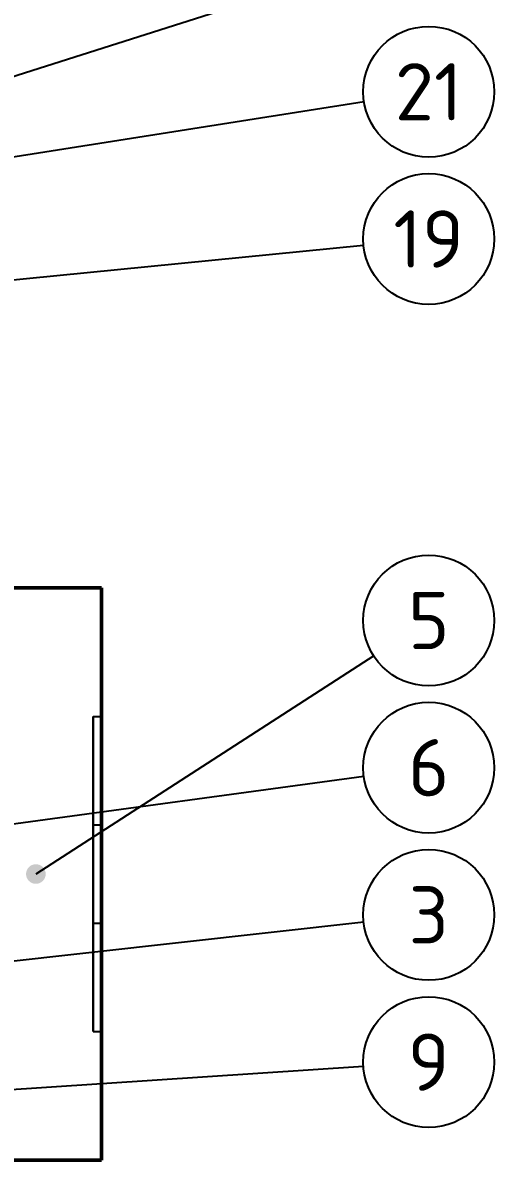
# Model space of a CAD drawing. Header units: millimetres. Extents: x 0 to 594, y 0 to 420.
# Drawn here: x 116.7 to 145.5, y 255 to 324.5 of the extents above; entities that cross this region are included whole.
import ezdxf
from ezdxf.enums import TextEntityAlignment as Align

# ---------------------------------------------------------------- set-up
doc = ezdxf.new("R2010")
doc.units = ezdxf.units.MM
doc.linetypes.add('ISO02-TRAZOS', pattern=[3.75, 3, -0.75])
for name, color, linetype, lineweight in [('01-VISIBLE', 7, 'CONTINUOUS', 50), ('02-OCULTA', 4, 'ISO02-TRAZOS', 25), ('06-TEXTO', 7, 'CONTINUOUS', 25), ('08-FINA', 5, 'CONTINUOUS', 25)]:
    doc.layers.add(name, color=color, linetype=linetype, lineweight=lineweight)
doc.styles.add('ISO3098', font='isocpeur.ttf')

msp = doc.modelspace()

# ---------------------------------------------------------------- hatches: boundary and pattern name
at = {"layer": '08-FINA'}
h = msp.add_hatch(color=7, dxfattribs=at)
h.dxf.hatch_style = 1
edge = h.paths.add_edge_path()
edge.add_arc((117.5, 272.5), 0.6, 0, 360)

# ---------------------------------------------------------------- linework, layer by layer
at = {"layer": '01-VISIBLE'}
for p, q in [((114.5, 290), (121.5, 290)), ((114.5, 255), (121.5, 255))]:
    msp.add_line(p, q, dxfattribs=at)
msp.add_lwpolyline([(121.5, 290), (121.5, 289.912), (121.5, 289.825), (121.5, 289.737), (121.5, 289.65), (121.5, 289.562), (121.5, 289.475), (121.5, 289.387), (121.5, 289.3), (121.5, 289.212), (121.5, 289.125), (121.5, 289.037), (121.5, 288.95), (121.5, 288.862), (121.5, 288.775), (121.5, 288.687), (121.5, 288.6), (121.5, 288.512), (121.5, 288.425), (121.5, 288.337), (121.5, 288.25), (121.5, 288.162), (121.5, 288.075), (121.5, 287.987), (121.5, 287.9), (121.5, 287.812), (121.5, 287.725), (121.5, 287.637), (121.5, 287.55), (121.5, 287.462), (121.5, 287.375), (121.5, 287.287), (121.5, 287.2), (121.5, 287.112), (121.5, 287.025), (121.5, 286.937), (121.5, 286.85), (121.5, 286.762), (121.5, 286.675), (121.5, 286.587), (121.5, 286.5), (121.5, 286.412), (121.5, 286.325), (121.5, 286.237), (121.5, 286.15), (121.5, 286.062), (121.5, 285.975), (121.5, 285.887), (121.5, 285.8), (121.5, 285.712), (121.5, 285.625), (121.5, 285.537), (121.5, 285.45), (121.5, 285.362), (121.5, 285.275), (121.5, 285.187), (121.5, 285.1), (121.5, 285.012), (121.5, 284.925), (121.5, 284.837), (121.5, 284.75), (121.5, 284.662), (121.5, 284.575), (121.5, 284.487), (121.5, 284.4), (121.5, 284.312), (121.5, 284.225), (121.5, 284.137), (121.5, 284.05), (121.5, 283.962), (121.5, 283.875), (121.5, 283.787), (121.5, 283.7), (121.5, 283.612), (121.5, 283.525), (121.5, 283.437), (121.5, 283.35), (121.5, 283.262), (121.5, 283.175), (121.5, 283.087), (121.5, 283), (121.5, 282.912), (121.5, 282.825), (121.5, 282.737), (121.5, 282.65), (121.5, 282.562), (121.5, 282.475), (121.5, 282.387), (121.5, 282.3), (121.5, 282.212), (121.5, 282.125), (121.5, 282.037), (121.5, 281.95), (121.5, 281.862), (121.5, 281.775), (121.5, 281.687), (121.5, 281.6), (121.5, 281.512), (121.5, 281.425), (121.5, 281.337), (121.5, 281.25), (121.5, 281.162), (121.5, 281.075), (121.5, 280.987), (121.5, 280.9), (121.5, 280.812), (121.5, 280.725), (121.5, 280.637), (121.5, 280.55), (121.5, 280.462), (121.5, 280.375), (121.5, 280.287), (121.5, 280.2), (121.5, 280.112), (121.5, 280.025), (121.5, 279.937), (121.5, 279.85), (121.5, 279.762), (121.5, 279.675), (121.5, 279.587), (121.5, 279.5), (121.5, 279.412), (121.5, 279.325), (121.5, 279.237), (121.5, 279.15), (121.5, 279.062), (121.5, 278.975), (121.5, 278.887), (121.5, 278.8), (121.5, 278.712), (121.5, 278.625), (121.5, 278.537), (121.5, 278.45), (121.5, 278.362), (121.5, 278.275), (121.5, 278.187), (121.5, 278.1), (121.5, 278.012), (121.5, 277.925), (121.5, 277.837), (121.5, 277.75), (121.5, 277.662), (121.5, 277.575), (121.5, 277.487), (121.5, 277.4), (121.5, 277.312), (121.5, 277.225), (121.5, 277.137), (121.5, 277.05), (121.5, 276.962), (121.5, 276.875), (121.5, 276.787), (121.5, 276.7), (121.5, 276.612), (121.5, 276.525), (121.5, 276.437), (121.5, 276.35), (121.5, 276.262), (121.5, 276.175), (121.5, 276.087), (121.5, 276), (121.5, 275.912), (121.5, 275.825), (121.5, 275.737), (121.5, 275.65), (121.5, 275.562), (121.5, 275.475), (121.5, 275.387), (121.5, 275.3), (121.5, 275.212), (121.5, 275.125), (121.5, 275.037), (121.5, 274.95), (121.5, 274.862), (121.5, 274.775), (121.5, 274.687), (121.5, 274.6), (121.5, 274.512), (121.5, 274.425), (121.5, 274.337), (121.5, 274.25), (121.5, 274.162), (121.5, 274.075), (121.5, 273.987), (121.5, 273.9), (121.5, 273.812), (121.5, 273.725), (121.5, 273.637), (121.5, 273.55), (121.5, 273.462), (121.5, 273.375), (121.5, 273.287), (121.5, 273.2), (121.5, 273.112), (121.5, 273.025), (121.5, 272.937), (121.5, 272.85), (121.5, 272.762), (121.5, 272.675), (121.5, 272.587), (121.5, 272.5), (121.5, 272.412), (121.5, 272.325), (121.5, 272.237), (121.5, 272.15), (121.5, 272.062), (121.5, 271.975), (121.5, 271.887), (121.5, 271.8), (121.5, 271.712), (121.5, 271.625), (121.5, 271.537), (121.5, 271.45), (121.5, 271.362), (121.5, 271.275), (121.5, 271.187), (121.5, 271.1), (121.5, 271.012), (121.5, 270.925), (121.5, 270.837), (121.5, 270.75), (121.5, 270.662), (121.5, 270.575), (121.5, 270.487), (121.5, 270.4), (121.5, 270.312), (121.5, 270.225), (121.5, 270.137), (121.5, 270.05), (121.5, 269.962), (121.5, 269.875), (121.5, 269.787), (121.5, 269.7), (121.5, 269.612), (121.5, 269.525), (121.5, 269.437), (121.5, 269.35), (121.5, 269.262), (121.5, 269.175), (121.5, 269.087), (121.5, 269), (121.5, 268.912), (121.5, 268.825), (121.5, 268.737), (121.5, 268.65), (121.5, 268.562), (121.5, 268.475), (121.5, 268.387), (121.5, 268.3), (121.5, 268.212), (121.5, 268.125), (121.5, 268.037), (121.5, 267.95), (121.5, 267.862), (121.5, 267.775), (121.5, 267.687), (121.5, 267.6), (121.5, 267.512), (121.5, 267.425), (121.5, 267.337), (121.5, 267.25), (121.5, 267.162), (121.5, 267.075), (121.5, 266.987), (121.5, 266.9), (121.5, 266.812), (121.5, 266.725), (121.5, 266.637), (121.5, 266.55), (121.5, 266.462), (121.5, 266.375), (121.5, 266.287), (121.5, 266.2), (121.5, 266.112), (121.5, 266.025), (121.5, 265.937), (121.5, 265.85), (121.5, 265.762), (121.5, 265.675), (121.5, 265.587), (121.5, 265.5), (121.5, 265.412), (121.5, 265.325), (121.5, 265.237), (121.5, 265.15), (121.5, 265.062), (121.5, 264.975), (121.5, 264.887), (121.5, 264.8), (121.5, 264.712), (121.5, 264.625), (121.5, 264.537), (121.5, 264.45), (121.5, 264.362), (121.5, 264.275), (121.5, 264.187), (121.5, 264.1), (121.5, 264.012), (121.5, 263.925), (121.5, 263.837), (121.5, 263.75), (121.5, 263.662), (121.5, 263.575), (121.5, 263.487), (121.5, 263.4), (121.5, 263.312), (121.5, 263.225), (121.5, 263.137), (121.5, 263.05), (121.5, 262.962), (121.5, 262.875), (121.5, 262.787), (121.5, 262.7), (121.5, 262.612), (121.5, 262.525), (121.5, 262.437), (121.5, 262.35), (121.5, 262.262), (121.5, 262.175), (121.5, 262.087), (121.5, 262), (121.5, 261.912), (121.5, 261.825), (121.5, 261.737), (121.5, 261.65), (121.5, 261.562), (121.5, 261.475), (121.5, 261.387), (121.5, 261.3), (121.5, 261.212), (121.5, 261.125), (121.5, 261.037), (121.5, 260.95), (121.5, 260.862), (121.5, 260.775), (121.5, 260.687), (121.5, 260.6), (121.5, 260.512), (121.5, 260.425), (121.5, 260.337), (121.5, 260.25), (121.5, 260.162), (121.5, 260.075), (121.5, 259.987), (121.5, 259.9), (121.5, 259.812), (121.5, 259.725), (121.5, 259.637), (121.5, 259.55), (121.5, 259.462), (121.5, 259.375), (121.5, 259.287), (121.5, 259.2), (121.5, 259.112), (121.5, 259.025), (121.5, 258.937), (121.5, 258.85), (121.5, 258.762), (121.5, 258.675), (121.5, 258.587), (121.5, 258.5), (121.5, 258.412), (121.5, 258.325), (121.5, 258.237), (121.5, 258.15), (121.5, 258.062), (121.5, 257.975), (121.5, 257.887), (121.5, 257.8), (121.5, 257.712), (121.5, 257.625), (121.5, 257.537), (121.5, 257.45), (121.5, 257.362), (121.5, 257.275), (121.5, 257.187), (121.5, 257.1), (121.5, 257.012), (121.5, 256.925), (121.5, 256.837), (121.5, 256.75), (121.5, 256.662), (121.5, 256.575), (121.5, 256.487), (121.5, 256.4), (121.5, 256.312), (121.5, 256.225), (121.5, 256.137), (121.5, 256.05), (121.5, 255.962), (121.5, 255.875), (121.5, 255.787), (121.5, 255.7), (121.5, 255.612), (121.5, 255.525), (121.5, 255.437), (121.5, 255.35), (121.5, 255.262), (121.5, 255.175), (121.5, 255.087), (121.5, 255)], dxfattribs=at)
at = {"layer": '02-OCULTA'}
for p, q in [((121, 282.125), (121.5, 282.125)), ((121, 275.5), (121.5, 275.5)), ((121, 269.5), (121.5, 269.5)), ((121, 262.875), (121.5, 262.875))]:
    msp.add_line(p, q, dxfattribs=at)
for points in [[(121.5, 255), (121.5, 255.087), (121.5, 255.175), (121.5, 255.262), (121.5, 255.35), (121.5, 255.437), (121.5, 255.525), (121.5, 255.612), (121.5, 255.7), (121.5, 255.787), (121.5, 255.875), (121.5, 255.962), (121.5, 256.05), (121.5, 256.137), (121.5, 256.225), (121.5, 256.312), (121.5, 256.4), (121.5, 256.487), (121.5, 256.575), (121.5, 256.662), (121.5, 256.75), (121.5, 256.837), (121.5, 256.925), (121.5, 257.012), (121.5, 257.1), (121.5, 257.187), (121.5, 257.275), (121.5, 257.362), (121.5, 257.45), (121.5, 257.537), (121.5, 257.625), (121.5, 257.712), (121.5, 257.8), (121.5, 257.887), (121.5, 257.975), (121.5, 258.062), (121.5, 258.15), (121.5, 258.237), (121.5, 258.325), (121.5, 258.412), (121.5, 258.5), (121.5, 258.587), (121.5, 258.675), (121.5, 258.762), (121.5, 258.85), (121.5, 258.937), (121.5, 259.025), (121.5, 259.112), (121.5, 259.2), (121.5, 259.287), (121.5, 259.375), (121.5, 259.462), (121.5, 259.55), (121.5, 259.637), (121.5, 259.725), (121.5, 259.812), (121.5, 259.9), (121.5, 259.987), (121.5, 260.075), (121.5, 260.162), (121.5, 260.25), (121.5, 260.337), (121.5, 260.425), (121.5, 260.512), (121.5, 260.6), (121.5, 260.687), (121.5, 260.775), (121.5, 260.862), (121.5, 260.95), (121.5, 261.037), (121.5, 261.125), (121.5, 261.212), (121.5, 261.3), (121.5, 261.387), (121.5, 261.475), (121.5, 261.562), (121.5, 261.65), (121.5, 261.737), (121.5, 261.825), (121.5, 261.912), (121.5, 262), (121.5, 262.087), (121.5, 262.175), (121.5, 262.262), (121.5, 262.35), (121.5, 262.437), (121.5, 262.525), (121.5, 262.612), (121.5, 262.7), (121.5, 262.787), (121.5, 262.875), (121.5, 262.962), (121.5, 263.05), (121.5, 263.137), (121.5, 263.225), (121.5, 263.312), (121.5, 263.4), (121.5, 263.487), (121.5, 263.575), (121.5, 263.662), (121.5, 263.75), (121.5, 263.837), (121.5, 263.925), (121.5, 264.012), (121.5, 264.1), (121.5, 264.187), (121.5, 264.275), (121.5, 264.362), (121.5, 264.45), (121.5, 264.537), (121.5, 264.625), (121.5, 264.712), (121.5, 264.8), (121.5, 264.887), (121.5, 264.975), (121.5, 265.062), (121.5, 265.15), (121.5, 265.237), (121.5, 265.325), (121.5, 265.412), (121.5, 265.5), (121.5, 265.587), (121.5, 265.675), (121.5, 265.762), (121.5, 265.85), (121.5, 265.937), (121.5, 266.025), (121.5, 266.112), (121.5, 266.2), (121.5, 266.287), (121.5, 266.375), (121.5, 266.462), (121.5, 266.55), (121.5, 266.637), (121.5, 266.725), (121.5, 266.812), (121.5, 266.9), (121.5, 266.987), (121.5, 267.075), (121.5, 267.162), (121.5, 267.25), (121.5, 267.337), (121.5, 267.425), (121.5, 267.512), (121.5, 267.6), (121.5, 267.687), (121.5, 267.775), (121.5, 267.862), (121.5, 267.95), (121.5, 268.037), (121.5, 268.125), (121.5, 268.212), (121.5, 268.3), (121.5, 268.387), (121.5, 268.475), (121.5, 268.562), (121.5, 268.65), (121.5, 268.737), (121.5, 268.825), (121.5, 268.912), (121.5, 269), (121.5, 269.087), (121.5, 269.175), (121.5, 269.262), (121.5, 269.35), (121.5, 269.437), (121.5, 269.525), (121.5, 269.612), (121.5, 269.7), (121.5, 269.787), (121.5, 269.875), (121.5, 269.962), (121.5, 270.05), (121.5, 270.137), (121.5, 270.225), (121.5, 270.312), (121.5, 270.4), (121.5, 270.487), (121.5, 270.575), (121.5, 270.662), (121.5, 270.75), (121.5, 270.837), (121.5, 270.925), (121.5, 271.012), (121.5, 271.1), (121.5, 271.187), (121.5, 271.275), (121.5, 271.362), (121.5, 271.45), (121.5, 271.537), (121.5, 271.625), (121.5, 271.712), (121.5, 271.8), (121.5, 271.887), (121.5, 271.975), (121.5, 272.062), (121.5, 272.15), (121.5, 272.237), (121.5, 272.325), (121.5, 272.412), (121.5, 272.5), (121.5, 272.587), (121.5, 272.675), (121.5, 272.762), (121.5, 272.85), (121.5, 272.937), (121.5, 273.025), (121.5, 273.112), (121.5, 273.2), (121.5, 273.287), (121.5, 273.375), (121.5, 273.462), (121.5, 273.55), (121.5, 273.637), (121.5, 273.725), (121.5, 273.812), (121.5, 273.9), (121.5, 273.987), (121.5, 274.075), (121.5, 274.162), (121.5, 274.25), (121.5, 274.337), (121.5, 274.425), (121.5, 274.512), (121.5, 274.6), (121.5, 274.687), (121.5, 274.775), (121.5, 274.862), (121.5, 274.95), (121.5, 275.037), (121.5, 275.125), (121.5, 275.212), (121.5, 275.3), (121.5, 275.387), (121.5, 275.475), (121.5, 275.562), (121.5, 275.65), (121.5, 275.737), (121.5, 275.825), (121.5, 275.912), (121.5, 276), (121.5, 276.087), (121.5, 276.175), (121.5, 276.262), (121.5, 276.35), (121.5, 276.437), (121.5, 276.525), (121.5, 276.612), (121.5, 276.7), (121.5, 276.787), (121.5, 276.875), (121.5, 276.962), (121.5, 277.05), (121.5, 277.137), (121.5, 277.225), (121.5, 277.312), (121.5, 277.4), (121.5, 277.487), (121.5, 277.575), (121.5, 277.662), (121.5, 277.75), (121.5, 277.837), (121.5, 277.925), (121.5, 278.012), (121.5, 278.1), (121.5, 278.187), (121.5, 278.275), (121.5, 278.362), (121.5, 278.45), (121.5, 278.537), (121.5, 278.625), (121.5, 278.712), (121.5, 278.8), (121.5, 278.887), (121.5, 278.975), (121.5, 279.062), (121.5, 279.15), (121.5, 279.237), (121.5, 279.325), (121.5, 279.412), (121.5, 279.5), (121.5, 279.587), (121.5, 279.675), (121.5, 279.762), (121.5, 279.85), (121.5, 279.937), (121.5, 280.025), (121.5, 280.112), (121.5, 280.2), (121.5, 280.287), (121.5, 280.375), (121.5, 280.462), (121.5, 280.55), (121.5, 280.637), (121.5, 280.725), (121.5, 280.812), (121.5, 280.9), (121.5, 280.987), (121.5, 281.075), (121.5, 281.162), (121.5, 281.25), (121.5, 281.337), (121.5, 281.425), (121.5, 281.512), (121.5, 281.6), (121.5, 281.687), (121.5, 281.775), (121.5, 281.862), (121.5, 281.95), (121.5, 282.037), (121.5, 282.125), (121.5, 282.212), (121.5, 282.3), (121.5, 282.387), (121.5, 282.475), (121.5, 282.562), (121.5, 282.65), (121.5, 282.737), (121.5, 282.825), (121.5, 282.912), (121.5, 283), (121.5, 283.087), (121.5, 283.175), (121.5, 283.262), (121.5, 283.35), (121.5, 283.437), (121.5, 283.525), (121.5, 283.612), (121.5, 283.7), (121.5, 283.787), (121.5, 283.875), (121.5, 283.962), (121.5, 284.05), (121.5, 284.137), (121.5, 284.225), (121.5, 284.312), (121.5, 284.4), (121.5, 284.487), (121.5, 284.575), (121.5, 284.662), (121.5, 284.75), (121.5, 284.837), (121.5, 284.925), (121.5, 285.012), (121.5, 285.1), (121.5, 285.187), (121.5, 285.275), (121.5, 285.362), (121.5, 285.45), (121.5, 285.537), (121.5, 285.625), (121.5, 285.712), (121.5, 285.8), (121.5, 285.887), (121.5, 285.975), (121.5, 286.062), (121.5, 286.15), (121.5, 286.237), (121.5, 286.325), (121.5, 286.412), (121.5, 286.5), (121.5, 286.587), (121.5, 286.675), (121.5, 286.762), (121.5, 286.85), (121.5, 286.937), (121.5, 287.025), (121.5, 287.112), (121.5, 287.2), (121.5, 287.287), (121.5, 287.375), (121.5, 287.462), (121.5, 287.55), (121.5, 287.637), (121.5, 287.725), (121.5, 287.812), (121.5, 287.9), (121.5, 287.987), (121.5, 288.075), (121.5, 288.162), (121.5, 288.25), (121.5, 288.337), (121.5, 288.425), (121.5, 288.512), (121.5, 288.6), (121.5, 288.687), (121.5, 288.775), (121.5, 288.862), (121.5, 288.95), (121.5, 289.037), (121.5, 289.125), (121.5, 289.212), (121.5, 289.3), (121.5, 289.387), (121.5, 289.475), (121.5, 289.562), (121.5, 289.65), (121.5, 289.737), (121.5, 289.825), (121.5, 289.912), (121.5, 290)], [(121, 282.125), (121, 282.075), (121, 282.025), (121, 281.975), (121, 281.925), (121, 281.875), (121, 281.825), (121, 281.775), (121, 281.725), (121, 281.675), (121, 281.625), (121, 281.575), (121, 281.525), (121, 281.475), (121, 281.425), (121, 281.375), (121, 281.325), (121, 281.275), (121, 281.225), (121, 281.175), (121, 281.125), (121, 281.075), (121, 281.025), (121, 280.975), (121, 280.925), (121, 280.875), (121, 280.825), (121, 280.775), (121, 280.725), (121, 280.675), (121, 280.625), (121, 280.575), (121, 280.525), (121, 280.475), (121, 280.425), (121, 280.375), (121, 280.325), (121, 280.275), (121, 280.225), (121, 280.175), (121, 280.125), (121, 280.075), (121, 280.025), (121, 279.975), (121, 279.925), (121, 279.875), (121, 279.825), (121, 279.775), (121, 279.725), (121, 279.675), (121, 279.625), (121, 279.575), (121, 279.525), (121, 279.475), (121, 279.425), (121, 279.375), (121, 279.325), (121, 279.275), (121, 279.225), (121, 279.175), (121, 279.125), (121, 279.075), (121, 279.025), (121, 278.975), (121, 278.925), (121, 278.875), (121, 278.825), (121, 278.775), (121, 278.725), (121, 278.675), (121, 278.625), (121, 278.575), (121, 278.525), (121, 278.475), (121, 278.425), (121, 278.375), (121, 278.325), (121, 278.275), (121, 278.225), (121, 278.175), (121, 278.125), (121, 278.075), (121, 278.025), (121, 277.975), (121, 277.925), (121, 277.875), (121, 277.825), (121, 277.775), (121, 277.725), (121, 277.675), (121, 277.625), (121, 277.575), (121, 277.525), (121, 277.475), (121, 277.425), (121, 277.375), (121, 277.325), (121, 277.275), (121, 277.225), (121, 277.175), (121, 277.125), (121, 277.075), (121, 277.025), (121, 276.975), (121, 276.925), (121, 276.875), (121, 276.825), (121, 276.775), (121, 276.725), (121, 276.675), (121, 276.625), (121, 276.575), (121, 276.525), (121, 276.475), (121, 276.425), (121, 276.375), (121, 276.325), (121, 276.275), (121, 276.225), (121, 276.175), (121, 276.125), (121, 276.075), (121, 276.025), (121, 275.975), (121, 275.925), (121, 275.875), (121, 275.825), (121, 275.775), (121, 275.725), (121, 275.675), (121, 275.625), (121, 275.575), (121, 275.525), (121, 275.475), (121, 275.425), (121, 275.375), (121, 275.325), (121, 275.275), (121, 275.225), (121, 275.175), (121, 275.125), (121, 275.075), (121, 275.025), (121, 274.975), (121, 274.925), (121, 274.875), (121, 274.825), (121, 274.775), (121, 274.725), (121, 274.675), (121, 274.625), (121, 274.575), (121, 274.525), (121, 274.475), (121, 274.425), (121, 274.375), (121, 274.325), (121, 274.275), (121, 274.225), (121, 274.175), (121, 274.125), (121, 274.075), (121, 274.025), (121, 273.975), (121, 273.925), (121, 273.875), (121, 273.825), (121, 273.775), (121, 273.725), (121, 273.675), (121, 273.625), (121, 273.575), (121, 273.525), (121, 273.475), (121, 273.425), (121, 273.375), (121, 273.325), (121, 273.275), (121, 273.225), (121, 273.175), (121, 273.125), (121, 273.075), (121, 273.025), (121, 272.975), (121, 272.925), (121, 272.875), (121, 272.825), (121, 272.775), (121, 272.725), (121, 272.675), (121, 272.625), (121, 272.575), (121, 272.525), (121, 272.475), (121, 272.425), (121, 272.375), (121, 272.325), (121, 272.275), (121, 272.225), (121, 272.175), (121, 272.125), (121, 272.075), (121, 272.025), (121, 271.975), (121, 271.925), (121, 271.875), (121, 271.825), (121, 271.775), (121, 271.725), (121, 271.675), (121, 271.625), (121, 271.575), (121, 271.525), (121, 271.475), (121, 271.425), (121, 271.375), (121, 271.325), (121, 271.275), (121, 271.225), (121, 271.175), (121, 271.125), (121, 271.075), (121, 271.025), (121, 270.975), (121, 270.925), (121, 270.875), (121, 270.825), (121, 270.775), (121, 270.725), (121, 270.675), (121, 270.625), (121, 270.575), (121, 270.525), (121, 270.475), (121, 270.425), (121, 270.375), (121, 270.325), (121, 270.275), (121, 270.225), (121, 270.175), (121, 270.125), (121, 270.075), (121, 270.025), (121, 269.975), (121, 269.925), (121, 269.875), (121, 269.825), (121, 269.775), (121, 269.725), (121, 269.675), (121, 269.625), (121, 269.575), (121, 269.525), (121, 269.475), (121, 269.425), (121, 269.375), (121, 269.325), (121, 269.275), (121, 269.225), (121, 269.175), (121, 269.125), (121, 269.075), (121, 269.025), (121, 268.975), (121, 268.925), (121, 268.875), (121, 268.825), (121, 268.775), (121, 268.725), (121, 268.675), (121, 268.625), (121, 268.575), (121, 268.525), (121, 268.475), (121, 268.425), (121, 268.375), (121, 268.325), (121, 268.275), (121, 268.225), (121, 268.175), (121, 268.125), (121, 268.075), (121, 268.025), (121, 267.975), (121, 267.925), (121, 267.875), (121, 267.825), (121, 267.775), (121, 267.725), (121, 267.675), (121, 267.625), (121, 267.575), (121, 267.525), (121, 267.475), (121, 267.425), (121, 267.375), (121, 267.325), (121, 267.275), (121, 267.225), (121, 267.175), (121, 267.125), (121, 267.075), (121, 267.025), (121, 266.975), (121, 266.925), (121, 266.875), (121, 266.825), (121, 266.775), (121, 266.725), (121, 266.675), (121, 266.625), (121, 266.575), (121, 266.525), (121, 266.475), (121, 266.425), (121, 266.375), (121, 266.325), (121, 266.275), (121, 266.225), (121, 266.175), (121, 266.125), (121, 266.075), (121, 266.025), (121, 265.975), (121, 265.925), (121, 265.875), (121, 265.825), (121, 265.775), (121, 265.725), (121, 265.675), (121, 265.625), (121, 265.575), (121, 265.525), (121, 265.475), (121, 265.425), (121, 265.375), (121, 265.325), (121, 265.275), (121, 265.225), (121, 265.175), (121, 265.125), (121, 265.075), (121, 265.025), (121, 264.975), (121, 264.925), (121, 264.875), (121, 264.825), (121, 264.775), (121, 264.725), (121, 264.675), (121, 264.625), (121, 264.575), (121, 264.525), (121, 264.475), (121, 264.425), (121, 264.375), (121, 264.325), (121, 264.275), (121, 264.225), (121, 264.175), (121, 264.125), (121, 264.075), (121, 264.025), (121, 263.975), (121, 263.925), (121, 263.875), (121, 263.825), (121, 263.775), (121, 263.725), (121, 263.675), (121, 263.625), (121, 263.575), (121, 263.525), (121, 263.475), (121, 263.425), (121, 263.375), (121, 263.325), (121, 263.275), (121, 263.225), (121, 263.175), (121, 263.125), (121, 263.075), (121, 263.025), (121, 262.975), (121, 262.925), (121, 262.875)], [(121, 262.875), (121, 262.925), (121, 262.975), (121, 263.025), (121, 263.075), (121, 263.125), (121, 263.175), (121, 263.225), (121, 263.275), (121, 263.325), (121, 263.375), (121, 263.425), (121, 263.475), (121, 263.525), (121, 263.575), (121, 263.625), (121, 263.675), (121, 263.725), (121, 263.775), (121, 263.825), (121, 263.875), (121, 263.925), (121, 263.975), (121, 264.025), (121, 264.075), (121, 264.125), (121, 264.175), (121, 264.225), (121, 264.275), (121, 264.325), (121, 264.375), (121, 264.425), (121, 264.475), (121, 264.525), (121, 264.575), (121, 264.625), (121, 264.675), (121, 264.725), (121, 264.775), (121, 264.825), (121, 264.875), (121, 264.925), (121, 264.975), (121, 265.025), (121, 265.075), (121, 265.125), (121, 265.175), (121, 265.225), (121, 265.275), (121, 265.325), (121, 265.375), (121, 265.425), (121, 265.475), (121, 265.525), (121, 265.575), (121, 265.625), (121, 265.675), (121, 265.725), (121, 265.775), (121, 265.825), (121, 265.875), (121, 265.925), (121, 265.975), (121, 266.025), (121, 266.075), (121, 266.125), (121, 266.175), (121, 266.225), (121, 266.275), (121, 266.325), (121, 266.375), (121, 266.425), (121, 266.475), (121, 266.525), (121, 266.575), (121, 266.625), (121, 266.675), (121, 266.725), (121, 266.775), (121, 266.825), (121, 266.875), (121, 266.925), (121, 266.975), (121, 267.025), (121, 267.075), (121, 267.125), (121, 267.175), (121, 267.225), (121, 267.275), (121, 267.325), (121, 267.375), (121, 267.425), (121, 267.475), (121, 267.525), (121, 267.575), (121, 267.625), (121, 267.675), (121, 267.725), (121, 267.775), (121, 267.825), (121, 267.875), (121, 267.925), (121, 267.975), (121, 268.025), (121, 268.075), (121, 268.125), (121, 268.175), (121, 268.225), (121, 268.275), (121, 268.325), (121, 268.375), (121, 268.425), (121, 268.475), (121, 268.525), (121, 268.575), (121, 268.625), (121, 268.675), (121, 268.725), (121, 268.775), (121, 268.825), (121, 268.875), (121, 268.925), (121, 268.975), (121, 269.025), (121, 269.075), (121, 269.125), (121, 269.175), (121, 269.225), (121, 269.275), (121, 269.325), (121, 269.375), (121, 269.425), (121, 269.475), (121, 269.525), (121, 269.575), (121, 269.625), (121, 269.675), (121, 269.725), (121, 269.775), (121, 269.825), (121, 269.875), (121, 269.925), (121, 269.975), (121, 270.025), (121, 270.075), (121, 270.125), (121, 270.175), (121, 270.225), (121, 270.275), (121, 270.325), (121, 270.375), (121, 270.425), (121, 270.475), (121, 270.525), (121, 270.575), (121, 270.625), (121, 270.675), (121, 270.725), (121, 270.775), (121, 270.825), (121, 270.875), (121, 270.925), (121, 270.975), (121, 271.025), (121, 271.075), (121, 271.125), (121, 271.175), (121, 271.225), (121, 271.275), (121, 271.325), (121, 271.375), (121, 271.425), (121, 271.475), (121, 271.525), (121, 271.575), (121, 271.625), (121, 271.675), (121, 271.725), (121, 271.775), (121, 271.825), (121, 271.875), (121, 271.925), (121, 271.975), (121, 272.025), (121, 272.075), (121, 272.125), (121, 272.175), (121, 272.225), (121, 272.275), (121, 272.325), (121, 272.375), (121, 272.425), (121, 272.475), (121, 272.525), (121, 272.575), (121, 272.625), (121, 272.675), (121, 272.725), (121, 272.775), (121, 272.825), (121, 272.875), (121, 272.925), (121, 272.975), (121, 273.025), (121, 273.075), (121, 273.125), (121, 273.175), (121, 273.225), (121, 273.275), (121, 273.325), (121, 273.375), (121, 273.425), (121, 273.475), (121, 273.525), (121, 273.575), (121, 273.625), (121, 273.675), (121, 273.725), (121, 273.775), (121, 273.825), (121, 273.875), (121, 273.925), (121, 273.975), (121, 274.025), (121, 274.075), (121, 274.125), (121, 274.175), (121, 274.225), (121, 274.275), (121, 274.325), (121, 274.375), (121, 274.425), (121, 274.475), (121, 274.525), (121, 274.575), (121, 274.625), (121, 274.675), (121, 274.725), (121, 274.775), (121, 274.825), (121, 274.875), (121, 274.925), (121, 274.975), (121, 275.025), (121, 275.075), (121, 275.125), (121, 275.175), (121, 275.225), (121, 275.275), (121, 275.325), (121, 275.375), (121, 275.425), (121, 275.475), (121, 275.525), (121, 275.575), (121, 275.625), (121, 275.675), (121, 275.725), (121, 275.775), (121, 275.825), (121, 275.875), (121, 275.925), (121, 275.975), (121, 276.025), (121, 276.075), (121, 276.125), (121, 276.175), (121, 276.225), (121, 276.275), (121, 276.325), (121, 276.375), (121, 276.425), (121, 276.475), (121, 276.525), (121, 276.575), (121, 276.625), (121, 276.675), (121, 276.725), (121, 276.775), (121, 276.825), (121, 276.875), (121, 276.925), (121, 276.975), (121, 277.025), (121, 277.075), (121, 277.125), (121, 277.175), (121, 277.225), (121, 277.275), (121, 277.325), (121, 277.375), (121, 277.425), (121, 277.475), (121, 277.525), (121, 277.575), (121, 277.625), (121, 277.675), (121, 277.725), (121, 277.775), (121, 277.825), (121, 277.875), (121, 277.925), (121, 277.975), (121, 278.025), (121, 278.075), (121, 278.125), (121, 278.175), (121, 278.225), (121, 278.275), (121, 278.325), (121, 278.375), (121, 278.425), (121, 278.475), (121, 278.525), (121, 278.575), (121, 278.625), (121, 278.675), (121, 278.725), (121, 278.775), (121, 278.825), (121, 278.875), (121, 278.925), (121, 278.975), (121, 279.025), (121, 279.075), (121, 279.125), (121, 279.175), (121, 279.225), (121, 279.275), (121, 279.325), (121, 279.375), (121, 279.425), (121, 279.475), (121, 279.525), (121, 279.575), (121, 279.625), (121, 279.675), (121, 279.725), (121, 279.775), (121, 279.825), (121, 279.875), (121, 279.925), (121, 279.975), (121, 280.025), (121, 280.075), (121, 280.125), (121, 280.175), (121, 280.225), (121, 280.275), (121, 280.325), (121, 280.375), (121, 280.425), (121, 280.475), (121, 280.525), (121, 280.575), (121, 280.625), (121, 280.675), (121, 280.725), (121, 280.775), (121, 280.825), (121, 280.875), (121, 280.925), (121, 280.975), (121, 281.025), (121, 281.075), (121, 281.125), (121, 281.175), (121, 281.225), (121, 281.275), (121, 281.325), (121, 281.375), (121, 281.425), (121, 281.475), (121, 281.525), (121, 281.575), (121, 281.625), (121, 281.675), (121, 281.725), (121, 281.775), (121, 281.825), (121, 281.875), (121, 281.925), (121, 281.975), (121, 282.025), (121, 282.075), (121, 282.125)], [(121.5, 282.125), (121.5, 282.075), (121.5, 282.025), (121.5, 281.975), (121.5, 281.925), (121.5, 281.875), (121.5, 281.825), (121.5, 281.775), (121.5, 281.725), (121.5, 281.675), (121.5, 281.625), (121.5, 281.575), (121.5, 281.525), (121.5, 281.475), (121.5, 281.425), (121.5, 281.375), (121.5, 281.325), (121.5, 281.275), (121.5, 281.225), (121.5, 281.175), (121.5, 281.125), (121.5, 281.075), (121.5, 281.025), (121.5, 280.975), (121.5, 280.925), (121.5, 280.875), (121.5, 280.825), (121.5, 280.775), (121.5, 280.725), (121.5, 280.675), (121.5, 280.625), (121.5, 280.575), (121.5, 280.525), (121.5, 280.475), (121.5, 280.425), (121.5, 280.375), (121.5, 280.325), (121.5, 280.275), (121.5, 280.225), (121.5, 280.175), (121.5, 280.125), (121.5, 280.075), (121.5, 280.025), (121.5, 279.975), (121.5, 279.925), (121.5, 279.875), (121.5, 279.825), (121.5, 279.775), (121.5, 279.725), (121.5, 279.675), (121.5, 279.625), (121.5, 279.575), (121.5, 279.525), (121.5, 279.475), (121.5, 279.425), (121.5, 279.375), (121.5, 279.325), (121.5, 279.275), (121.5, 279.225), (121.5, 279.175), (121.5, 279.125), (121.5, 279.075), (121.5, 279.025), (121.5, 278.975), (121.5, 278.925), (121.5, 278.875), (121.5, 278.825), (121.5, 278.775), (121.5, 278.725), (121.5, 278.675), (121.5, 278.625), (121.5, 278.575), (121.5, 278.525), (121.5, 278.475), (121.5, 278.425), (121.5, 278.375), (121.5, 278.325), (121.5, 278.275), (121.5, 278.225), (121.5, 278.175), (121.5, 278.125), (121.5, 278.075), (121.5, 278.025), (121.5, 277.975), (121.5, 277.925), (121.5, 277.875), (121.5, 277.825), (121.5, 277.775), (121.5, 277.725), (121.5, 277.675), (121.5, 277.625), (121.5, 277.575), (121.5, 277.525), (121.5, 277.475), (121.5, 277.425), (121.5, 277.375), (121.5, 277.325), (121.5, 277.275), (121.5, 277.225), (121.5, 277.175), (121.5, 277.125), (121.5, 277.075), (121.5, 277.025), (121.5, 276.975), (121.5, 276.925), (121.5, 276.875), (121.5, 276.825), (121.5, 276.775), (121.5, 276.725), (121.5, 276.675), (121.5, 276.625), (121.5, 276.575), (121.5, 276.525), (121.5, 276.475), (121.5, 276.425), (121.5, 276.375), (121.5, 276.325), (121.5, 276.275), (121.5, 276.225), (121.5, 276.175), (121.5, 276.125), (121.5, 276.075), (121.5, 276.025), (121.5, 275.975), (121.5, 275.925), (121.5, 275.875), (121.5, 275.825), (121.5, 275.775), (121.5, 275.725), (121.5, 275.675), (121.5, 275.625), (121.5, 275.575), (121.5, 275.525), (121.5, 275.475), (121.5, 275.425), (121.5, 275.375), (121.5, 275.325), (121.5, 275.275), (121.5, 275.225), (121.5, 275.175), (121.5, 275.125), (121.5, 275.075), (121.5, 275.025), (121.5, 274.975), (121.5, 274.925), (121.5, 274.875), (121.5, 274.825), (121.5, 274.775), (121.5, 274.725), (121.5, 274.675), (121.5, 274.625), (121.5, 274.575), (121.5, 274.525), (121.5, 274.475), (121.5, 274.425), (121.5, 274.375), (121.5, 274.325), (121.5, 274.275), (121.5, 274.225), (121.5, 274.175), (121.5, 274.125), (121.5, 274.075), (121.5, 274.025), (121.5, 273.975), (121.5, 273.925), (121.5, 273.875), (121.5, 273.825), (121.5, 273.775), (121.5, 273.725), (121.5, 273.675), (121.5, 273.625), (121.5, 273.575), (121.5, 273.525), (121.5, 273.475), (121.5, 273.425), (121.5, 273.375), (121.5, 273.325), (121.5, 273.275), (121.5, 273.225), (121.5, 273.175), (121.5, 273.125), (121.5, 273.075), (121.5, 273.025), (121.5, 272.975), (121.5, 272.925), (121.5, 272.875), (121.5, 272.825), (121.5, 272.775), (121.5, 272.725), (121.5, 272.675), (121.5, 272.625), (121.5, 272.575), (121.5, 272.525), (121.5, 272.475), (121.5, 272.425), (121.5, 272.375), (121.5, 272.325), (121.5, 272.275), (121.5, 272.225), (121.5, 272.175), (121.5, 272.125), (121.5, 272.075), (121.5, 272.025), (121.5, 271.975), (121.5, 271.925), (121.5, 271.875), (121.5, 271.825), (121.5, 271.775), (121.5, 271.725), (121.5, 271.675), (121.5, 271.625), (121.5, 271.575), (121.5, 271.525), (121.5, 271.475), (121.5, 271.425), (121.5, 271.375), (121.5, 271.325), (121.5, 271.275), (121.5, 271.225), (121.5, 271.175), (121.5, 271.125), (121.5, 271.075), (121.5, 271.025), (121.5, 270.975), (121.5, 270.925), (121.5, 270.875), (121.5, 270.825), (121.5, 270.775), (121.5, 270.725), (121.5, 270.675), (121.5, 270.625), (121.5, 270.575), (121.5, 270.525), (121.5, 270.475), (121.5, 270.425), (121.5, 270.375), (121.5, 270.325), (121.5, 270.275), (121.5, 270.225), (121.5, 270.175), (121.5, 270.125), (121.5, 270.075), (121.5, 270.025), (121.5, 269.975), (121.5, 269.925), (121.5, 269.875), (121.5, 269.825), (121.5, 269.775), (121.5, 269.725), (121.5, 269.675), (121.5, 269.625), (121.5, 269.575), (121.5, 269.525), (121.5, 269.475), (121.5, 269.425), (121.5, 269.375), (121.5, 269.325), (121.5, 269.275), (121.5, 269.225), (121.5, 269.175), (121.5, 269.125), (121.5, 269.075), (121.5, 269.025), (121.5, 268.975), (121.5, 268.925), (121.5, 268.875), (121.5, 268.825), (121.5, 268.775), (121.5, 268.725), (121.5, 268.675), (121.5, 268.625), (121.5, 268.575), (121.5, 268.525), (121.5, 268.475), (121.5, 268.425), (121.5, 268.375), (121.5, 268.325), (121.5, 268.275), (121.5, 268.225), (121.5, 268.175), (121.5, 268.125), (121.5, 268.075), (121.5, 268.025), (121.5, 267.975), (121.5, 267.925), (121.5, 267.875), (121.5, 267.825), (121.5, 267.775), (121.5, 267.725), (121.5, 267.675), (121.5, 267.625), (121.5, 267.575), (121.5, 267.525), (121.5, 267.475), (121.5, 267.425), (121.5, 267.375), (121.5, 267.325), (121.5, 267.275), (121.5, 267.225), (121.5, 267.175), (121.5, 267.125), (121.5, 267.075), (121.5, 267.025), (121.5, 266.975), (121.5, 266.925), (121.5, 266.875), (121.5, 266.825), (121.5, 266.775), (121.5, 266.725), (121.5, 266.675), (121.5, 266.625), (121.5, 266.575), (121.5, 266.525), (121.5, 266.475), (121.5, 266.425), (121.5, 266.375), (121.5, 266.325), (121.5, 266.275), (121.5, 266.225), (121.5, 266.175), (121.5, 266.125), (121.5, 266.075), (121.5, 266.025), (121.5, 265.975), (121.5, 265.925), (121.5, 265.875), (121.5, 265.825), (121.5, 265.775), (121.5, 265.725), (121.5, 265.675), (121.5, 265.625), (121.5, 265.575), (121.5, 265.525), (121.5, 265.475), (121.5, 265.425), (121.5, 265.375), (121.5, 265.325), (121.5, 265.275), (121.5, 265.225), (121.5, 265.175), (121.5, 265.125), (121.5, 265.075), (121.5, 265.025), (121.5, 264.975), (121.5, 264.925), (121.5, 264.875), (121.5, 264.825), (121.5, 264.775), (121.5, 264.725), (121.5, 264.675), (121.5, 264.625), (121.5, 264.575), (121.5, 264.525), (121.5, 264.475), (121.5, 264.425), (121.5, 264.375), (121.5, 264.325), (121.5, 264.275), (121.5, 264.225), (121.5, 264.175), (121.5, 264.125), (121.5, 264.075), (121.5, 264.025), (121.5, 263.975), (121.5, 263.925), (121.5, 263.875), (121.5, 263.825), (121.5, 263.775), (121.5, 263.725), (121.5, 263.675), (121.5, 263.625), (121.5, 263.575), (121.5, 263.525), (121.5, 263.475), (121.5, 263.425), (121.5, 263.375), (121.5, 263.325), (121.5, 263.275), (121.5, 263.225), (121.5, 263.175), (121.5, 263.125), (121.5, 263.075), (121.5, 263.025), (121.5, 262.975), (121.5, 262.925), (121.5, 262.875)], [(121.5, 262.875), (121.5, 262.925), (121.5, 262.975), (121.5, 263.025), (121.5, 263.075), (121.5, 263.125), (121.5, 263.175), (121.5, 263.225), (121.5, 263.275), (121.5, 263.325), (121.5, 263.375), (121.5, 263.425), (121.5, 263.475), (121.5, 263.525), (121.5, 263.575), (121.5, 263.625), (121.5, 263.675), (121.5, 263.725), (121.5, 263.775), (121.5, 263.825), (121.5, 263.875), (121.5, 263.925), (121.5, 263.975), (121.5, 264.025), (121.5, 264.075), (121.5, 264.125), (121.5, 264.175), (121.5, 264.225), (121.5, 264.275), (121.5, 264.325), (121.5, 264.375), (121.5, 264.425), (121.5, 264.475), (121.5, 264.525), (121.5, 264.575), (121.5, 264.625), (121.5, 264.675), (121.5, 264.725), (121.5, 264.775), (121.5, 264.825), (121.5, 264.875), (121.5, 264.925), (121.5, 264.975), (121.5, 265.025), (121.5, 265.075), (121.5, 265.125), (121.5, 265.175), (121.5, 265.225), (121.5, 265.275), (121.5, 265.325), (121.5, 265.375), (121.5, 265.425), (121.5, 265.475), (121.5, 265.525), (121.5, 265.575), (121.5, 265.625), (121.5, 265.675), (121.5, 265.725), (121.5, 265.775), (121.5, 265.825), (121.5, 265.875), (121.5, 265.925), (121.5, 265.975), (121.5, 266.025), (121.5, 266.075), (121.5, 266.125), (121.5, 266.175), (121.5, 266.225), (121.5, 266.275), (121.5, 266.325), (121.5, 266.375), (121.5, 266.425), (121.5, 266.475), (121.5, 266.525), (121.5, 266.575), (121.5, 266.625), (121.5, 266.675), (121.5, 266.725), (121.5, 266.775), (121.5, 266.825), (121.5, 266.875), (121.5, 266.925), (121.5, 266.975), (121.5, 267.025), (121.5, 267.075), (121.5, 267.125), (121.5, 267.175), (121.5, 267.225), (121.5, 267.275), (121.5, 267.325), (121.5, 267.375), (121.5, 267.425), (121.5, 267.475), (121.5, 267.525), (121.5, 267.575), (121.5, 267.625), (121.5, 267.675), (121.5, 267.725), (121.5, 267.775), (121.5, 267.825), (121.5, 267.875), (121.5, 267.925), (121.5, 267.975), (121.5, 268.025), (121.5, 268.075), (121.5, 268.125), (121.5, 268.175), (121.5, 268.225), (121.5, 268.275), (121.5, 268.325), (121.5, 268.375), (121.5, 268.425), (121.5, 268.475), (121.5, 268.525), (121.5, 268.575), (121.5, 268.625), (121.5, 268.675), (121.5, 268.725), (121.5, 268.775), (121.5, 268.825), (121.5, 268.875), (121.5, 268.925), (121.5, 268.975), (121.5, 269.025), (121.5, 269.075), (121.5, 269.125), (121.5, 269.175), (121.5, 269.225), (121.5, 269.275), (121.5, 269.325), (121.5, 269.375), (121.5, 269.425), (121.5, 269.475), (121.5, 269.525), (121.5, 269.575), (121.5, 269.625), (121.5, 269.675), (121.5, 269.725), (121.5, 269.775), (121.5, 269.825), (121.5, 269.875), (121.5, 269.925), (121.5, 269.975), (121.5, 270.025), (121.5, 270.075), (121.5, 270.125), (121.5, 270.175), (121.5, 270.225), (121.5, 270.275), (121.5, 270.325), (121.5, 270.375), (121.5, 270.425), (121.5, 270.475), (121.5, 270.525), (121.5, 270.575), (121.5, 270.625), (121.5, 270.675), (121.5, 270.725), (121.5, 270.775), (121.5, 270.825), (121.5, 270.875), (121.5, 270.925), (121.5, 270.975), (121.5, 271.025), (121.5, 271.075), (121.5, 271.125), (121.5, 271.175), (121.5, 271.225), (121.5, 271.275), (121.5, 271.325), (121.5, 271.375), (121.5, 271.425), (121.5, 271.475), (121.5, 271.525), (121.5, 271.575), (121.5, 271.625), (121.5, 271.675), (121.5, 271.725), (121.5, 271.775), (121.5, 271.825), (121.5, 271.875), (121.5, 271.925), (121.5, 271.975), (121.5, 272.025), (121.5, 272.075), (121.5, 272.125), (121.5, 272.175), (121.5, 272.225), (121.5, 272.275), (121.5, 272.325), (121.5, 272.375), (121.5, 272.425), (121.5, 272.475), (121.5, 272.525), (121.5, 272.575), (121.5, 272.625), (121.5, 272.675), (121.5, 272.725), (121.5, 272.775), (121.5, 272.825), (121.5, 272.875), (121.5, 272.925), (121.5, 272.975), (121.5, 273.025), (121.5, 273.075), (121.5, 273.125), (121.5, 273.175), (121.5, 273.225), (121.5, 273.275), (121.5, 273.325), (121.5, 273.375), (121.5, 273.425), (121.5, 273.475), (121.5, 273.525), (121.5, 273.575), (121.5, 273.625), (121.5, 273.675), (121.5, 273.725), (121.5, 273.775), (121.5, 273.825), (121.5, 273.875), (121.5, 273.925), (121.5, 273.975), (121.5, 274.025), (121.5, 274.075), (121.5, 274.125), (121.5, 274.175), (121.5, 274.225), (121.5, 274.275), (121.5, 274.325), (121.5, 274.375), (121.5, 274.425), (121.5, 274.475), (121.5, 274.525), (121.5, 274.575), (121.5, 274.625), (121.5, 274.675), (121.5, 274.725), (121.5, 274.775), (121.5, 274.825), (121.5, 274.875), (121.5, 274.925), (121.5, 274.975), (121.5, 275.025), (121.5, 275.075), (121.5, 275.125), (121.5, 275.175), (121.5, 275.225), (121.5, 275.275), (121.5, 275.325), (121.5, 275.375), (121.5, 275.425), (121.5, 275.475), (121.5, 275.525), (121.5, 275.575), (121.5, 275.625), (121.5, 275.675), (121.5, 275.725), (121.5, 275.775), (121.5, 275.825), (121.5, 275.875), (121.5, 275.925), (121.5, 275.975), (121.5, 276.025), (121.5, 276.075), (121.5, 276.125), (121.5, 276.175), (121.5, 276.225), (121.5, 276.275), (121.5, 276.325), (121.5, 276.375), (121.5, 276.425), (121.5, 276.475), (121.5, 276.525), (121.5, 276.575), (121.5, 276.625), (121.5, 276.675), (121.5, 276.725), (121.5, 276.775), (121.5, 276.825), (121.5, 276.875), (121.5, 276.925), (121.5, 276.975), (121.5, 277.025), (121.5, 277.075), (121.5, 277.125), (121.5, 277.175), (121.5, 277.225), (121.5, 277.275), (121.5, 277.325), (121.5, 277.375), (121.5, 277.425), (121.5, 277.475), (121.5, 277.525), (121.5, 277.575), (121.5, 277.625), (121.5, 277.675), (121.5, 277.725), (121.5, 277.775), (121.5, 277.825), (121.5, 277.875), (121.5, 277.925), (121.5, 277.975), (121.5, 278.025), (121.5, 278.075), (121.5, 278.125), (121.5, 278.175), (121.5, 278.225), (121.5, 278.275), (121.5, 278.325), (121.5, 278.375), (121.5, 278.425), (121.5, 278.475), (121.5, 278.525), (121.5, 278.575), (121.5, 278.625), (121.5, 278.675), (121.5, 278.725), (121.5, 278.775), (121.5, 278.825), (121.5, 278.875), (121.5, 278.925), (121.5, 278.975), (121.5, 279.025), (121.5, 279.075), (121.5, 279.125), (121.5, 279.175), (121.5, 279.225), (121.5, 279.275), (121.5, 279.325), (121.5, 279.375), (121.5, 279.425), (121.5, 279.475), (121.5, 279.525), (121.5, 279.575), (121.5, 279.625), (121.5, 279.675), (121.5, 279.725), (121.5, 279.775), (121.5, 279.825), (121.5, 279.875), (121.5, 279.925), (121.5, 279.975), (121.5, 280.025), (121.5, 280.075), (121.5, 280.125), (121.5, 280.175), (121.5, 280.225), (121.5, 280.275), (121.5, 280.325), (121.5, 280.375), (121.5, 280.425), (121.5, 280.475), (121.5, 280.525), (121.5, 280.575), (121.5, 280.625), (121.5, 280.675), (121.5, 280.725), (121.5, 280.775), (121.5, 280.825), (121.5, 280.875), (121.5, 280.925), (121.5, 280.975), (121.5, 281.025), (121.5, 281.075), (121.5, 281.125), (121.5, 281.175), (121.5, 281.225), (121.5, 281.275), (121.5, 281.325), (121.5, 281.375), (121.5, 281.425), (121.5, 281.475), (121.5, 281.525), (121.5, 281.575), (121.5, 281.625), (121.5, 281.675), (121.5, 281.725), (121.5, 281.775), (121.5, 281.825), (121.5, 281.875), (121.5, 281.925), (121.5, 281.975), (121.5, 282.025), (121.5, 282.075), (121.5, 282.125)], [(121, 275.5), (121, 275.45), (121, 275.4), (121, 275.35), (121, 275.3), (121, 275.25), (121, 275.2), (121, 275.15), (121, 275.1), (121, 275.05), (121, 275), (121, 274.95), (121, 274.9), (121, 274.85), (121, 274.8), (121, 274.75), (121, 274.7), (121, 274.65), (121, 274.6), (121, 274.55), (121, 274.5), (121, 274.45), (121, 274.4), (121, 274.35), (121, 274.3), (121, 274.25), (121, 274.2), (121, 274.15), (121, 274.1), (121, 274.05), (121, 274), (121, 273.95), (121, 273.9), (121, 273.85), (121, 273.8), (121, 273.75), (121, 273.7), (121, 273.65), (121, 273.6), (121, 273.55), (121, 273.5), (121, 273.45), (121, 273.4), (121, 273.35), (121, 273.3), (121, 273.25), (121, 273.2), (121, 273.15), (121, 273.1), (121, 273.05), (121, 273), (121, 272.95), (121, 272.9), (121, 272.85), (121, 272.8), (121, 272.75), (121, 272.7), (121, 272.65), (121, 272.6), (121, 272.55), (121, 272.5), (121, 272.45), (121, 272.4), (121, 272.35), (121, 272.3), (121, 272.25), (121, 272.2), (121, 272.15), (121, 272.1), (121, 272.05), (121, 272), (121, 271.95), (121, 271.9), (121, 271.85), (121, 271.8), (121, 271.75), (121, 271.7), (121, 271.65), (121, 271.6), (121, 271.55), (121, 271.5), (121, 271.45), (121, 271.4), (121, 271.35), (121, 271.3), (121, 271.25), (121, 271.2), (121, 271.15), (121, 271.1), (121, 271.05), (121, 271), (121, 270.95), (121, 270.9), (121, 270.85), (121, 270.8), (121, 270.75), (121, 270.7), (121, 270.65), (121, 270.6), (121, 270.55), (121, 270.5), (121, 270.45), (121, 270.4), (121, 270.35), (121, 270.3), (121, 270.25), (121, 270.2), (121, 270.15), (121, 270.1), (121, 270.05), (121, 270), (121, 269.95), (121, 269.9), (121, 269.85), (121, 269.8), (121, 269.75), (121, 269.7), (121, 269.65), (121, 269.6), (121, 269.55), (121, 269.5)], [(121, 269.5), (121, 269.55), (121, 269.6), (121, 269.65), (121, 269.7), (121, 269.75), (121, 269.8), (121, 269.85), (121, 269.9), (121, 269.95), (121, 270), (121, 270.05), (121, 270.1), (121, 270.15), (121, 270.2), (121, 270.25), (121, 270.3), (121, 270.35), (121, 270.4), (121, 270.45), (121, 270.5), (121, 270.55), (121, 270.6), (121, 270.65), (121, 270.7), (121, 270.75), (121, 270.8), (121, 270.85), (121, 270.9), (121, 270.95), (121, 271), (121, 271.05), (121, 271.1), (121, 271.15), (121, 271.2), (121, 271.25), (121, 271.3), (121, 271.35), (121, 271.4), (121, 271.45), (121, 271.5), (121, 271.55), (121, 271.6), (121, 271.65), (121, 271.7), (121, 271.75), (121, 271.8), (121, 271.85), (121, 271.9), (121, 271.95), (121, 272), (121, 272.05), (121, 272.1), (121, 272.15), (121, 272.2), (121, 272.25), (121, 272.3), (121, 272.35), (121, 272.4), (121, 272.45), (121, 272.5), (121, 272.55), (121, 272.6), (121, 272.65), (121, 272.7), (121, 272.75), (121, 272.8), (121, 272.85), (121, 272.9), (121, 272.95), (121, 273), (121, 273.05), (121, 273.1), (121, 273.15), (121, 273.2), (121, 273.25), (121, 273.3), (121, 273.35), (121, 273.4), (121, 273.45), (121, 273.5), (121, 273.55), (121, 273.6), (121, 273.65), (121, 273.7), (121, 273.75), (121, 273.8), (121, 273.85), (121, 273.9), (121, 273.95), (121, 274), (121, 274.05), (121, 274.1), (121, 274.15), (121, 274.2), (121, 274.25), (121, 274.3), (121, 274.35), (121, 274.4), (121, 274.45), (121, 274.5), (121, 274.55), (121, 274.6), (121, 274.65), (121, 274.7), (121, 274.75), (121, 274.8), (121, 274.85), (121, 274.9), (121, 274.95), (121, 275), (121, 275.05), (121, 275.1), (121, 275.15), (121, 275.2), (121, 275.25), (121, 275.3), (121, 275.35), (121, 275.4), (121, 275.45), (121, 275.5)], [(121.5, 275.5), (121.5, 275.45), (121.5, 275.4), (121.5, 275.35), (121.5, 275.3), (121.5, 275.25), (121.5, 275.2), (121.5, 275.15), (121.5, 275.1), (121.5, 275.05), (121.5, 275), (121.5, 274.95), (121.5, 274.9), (121.5, 274.85), (121.5, 274.8), (121.5, 274.75), (121.5, 274.7), (121.5, 274.65), (121.5, 274.6), (121.5, 274.55), (121.5, 274.5), (121.5, 274.45), (121.5, 274.4), (121.5, 274.35), (121.5, 274.3), (121.5, 274.25), (121.5, 274.2), (121.5, 274.15), (121.5, 274.1), (121.5, 274.05), (121.5, 274), (121.5, 273.95), (121.5, 273.9), (121.5, 273.85), (121.5, 273.8), (121.5, 273.75), (121.5, 273.7), (121.5, 273.65), (121.5, 273.6), (121.5, 273.55), (121.5, 273.5), (121.5, 273.45), (121.5, 273.4), (121.5, 273.35), (121.5, 273.3), (121.5, 273.25), (121.5, 273.2), (121.5, 273.15), (121.5, 273.1), (121.5, 273.05), (121.5, 273), (121.5, 272.95), (121.5, 272.9), (121.5, 272.85), (121.5, 272.8), (121.5, 272.75), (121.5, 272.7), (121.5, 272.65), (121.5, 272.6), (121.5, 272.55), (121.5, 272.5), (121.5, 272.45), (121.5, 272.4), (121.5, 272.35), (121.5, 272.3), (121.5, 272.25), (121.5, 272.2), (121.5, 272.15), (121.5, 272.1), (121.5, 272.05), (121.5, 272), (121.5, 271.95), (121.5, 271.9), (121.5, 271.85), (121.5, 271.8), (121.5, 271.75), (121.5, 271.7), (121.5, 271.65), (121.5, 271.6), (121.5, 271.55), (121.5, 271.5), (121.5, 271.45), (121.5, 271.4), (121.5, 271.35), (121.5, 271.3), (121.5, 271.25), (121.5, 271.2), (121.5, 271.15), (121.5, 271.1), (121.5, 271.05), (121.5, 271), (121.5, 270.95), (121.5, 270.9), (121.5, 270.85), (121.5, 270.8), (121.5, 270.75), (121.5, 270.7), (121.5, 270.65), (121.5, 270.6), (121.5, 270.55), (121.5, 270.5), (121.5, 270.45), (121.5, 270.4), (121.5, 270.35), (121.5, 270.3), (121.5, 270.25), (121.5, 270.2), (121.5, 270.15), (121.5, 270.1), (121.5, 270.05), (121.5, 270), (121.5, 269.95), (121.5, 269.9), (121.5, 269.85), (121.5, 269.8), (121.5, 269.75), (121.5, 269.7), (121.5, 269.65), (121.5, 269.6), (121.5, 269.55), (121.5, 269.5)], [(121.5, 269.5), (121.5, 269.55), (121.5, 269.6), (121.5, 269.65), (121.5, 269.7), (121.5, 269.75), (121.5, 269.8), (121.5, 269.85), (121.5, 269.9), (121.5, 269.95), (121.5, 270), (121.5, 270.05), (121.5, 270.1), (121.5, 270.15), (121.5, 270.2), (121.5, 270.25), (121.5, 270.3), (121.5, 270.35), (121.5, 270.4), (121.5, 270.45), (121.5, 270.5), (121.5, 270.55), (121.5, 270.6), (121.5, 270.65), (121.5, 270.7), (121.5, 270.75), (121.5, 270.8), (121.5, 270.85), (121.5, 270.9), (121.5, 270.95), (121.5, 271), (121.5, 271.05), (121.5, 271.1), (121.5, 271.15), (121.5, 271.2), (121.5, 271.25), (121.5, 271.3), (121.5, 271.35), (121.5, 271.4), (121.5, 271.45), (121.5, 271.5), (121.5, 271.55), (121.5, 271.6), (121.5, 271.65), (121.5, 271.7), (121.5, 271.75), (121.5, 271.8), (121.5, 271.85), (121.5, 271.9), (121.5, 271.95), (121.5, 272), (121.5, 272.05), (121.5, 272.1), (121.5, 272.15), (121.5, 272.2), (121.5, 272.25), (121.5, 272.3), (121.5, 272.35), (121.5, 272.4), (121.5, 272.45), (121.5, 272.5), (121.5, 272.55), (121.5, 272.6), (121.5, 272.65), (121.5, 272.7), (121.5, 272.75), (121.5, 272.8), (121.5, 272.85), (121.5, 272.9), (121.5, 272.95), (121.5, 273), (121.5, 273.05), (121.5, 273.1), (121.5, 273.15), (121.5, 273.2), (121.5, 273.25), (121.5, 273.3), (121.5, 273.35), (121.5, 273.4), (121.5, 273.45), (121.5, 273.5), (121.5, 273.55), (121.5, 273.6), (121.5, 273.65), (121.5, 273.7), (121.5, 273.75), (121.5, 273.8), (121.5, 273.85), (121.5, 273.9), (121.5, 273.95), (121.5, 274), (121.5, 274.05), (121.5, 274.1), (121.5, 274.15), (121.5, 274.2), (121.5, 274.25), (121.5, 274.3), (121.5, 274.35), (121.5, 274.4), (121.5, 274.45), (121.5, 274.5), (121.5, 274.55), (121.5, 274.6), (121.5, 274.65), (121.5, 274.7), (121.5, 274.75), (121.5, 274.8), (121.5, 274.85), (121.5, 274.9), (121.5, 274.95), (121.5, 275), (121.5, 275.05), (121.5, 275.1), (121.5, 275.15), (121.5, 275.2), (121.5, 275.25), (121.5, 275.3), (121.5, 275.35), (121.5, 275.4), (121.5, 275.45), (121.5, 275.5)]]:
    msp.add_lwpolyline(points, dxfattribs=at)
at = {"layer": '08-FINA'}
for p, q in [((137.688, 328.113), (92.75, 313.825)), ((137.549, 319.703), (92.75, 312.656)), ((137.52, 310.93), (92.75, 306.488)), ((138.14, 285.83), (117.5, 272.5)), ((137.537, 278.46), (93.75, 272.5)), ((137.525, 269.556), (98.875, 265.24)), ((137.509, 260.734), (92.75, 257.75))]:
    msp.add_line(p, q, dxfattribs=at)
for centre in [(141.5, 320.325), (141.5, 311.325), (141.5, 288), (141.5, 279), (141.5, 270), (141.5, 261)]:
    msp.add_circle(centre, 4, dxfattribs=at)

# ---------------------------------------------------------------- texts
at = {"layer": '06-TEXTO', "style": 'ISO3098'}
for s, p in [('21', (141.5, 320.325)), ('19', (141.5, 311.325)), ('5', (141.5, 288)), ('6', (141.5, 279)), ('3', (141.5, 270)), ('9', (141.5, 261))]:
    msp.add_text(s, height=3.5, dxfattribs=at).set_placement(p, align=Align.MIDDLE_CENTER)

doc.saveas('drawing.dxf')
